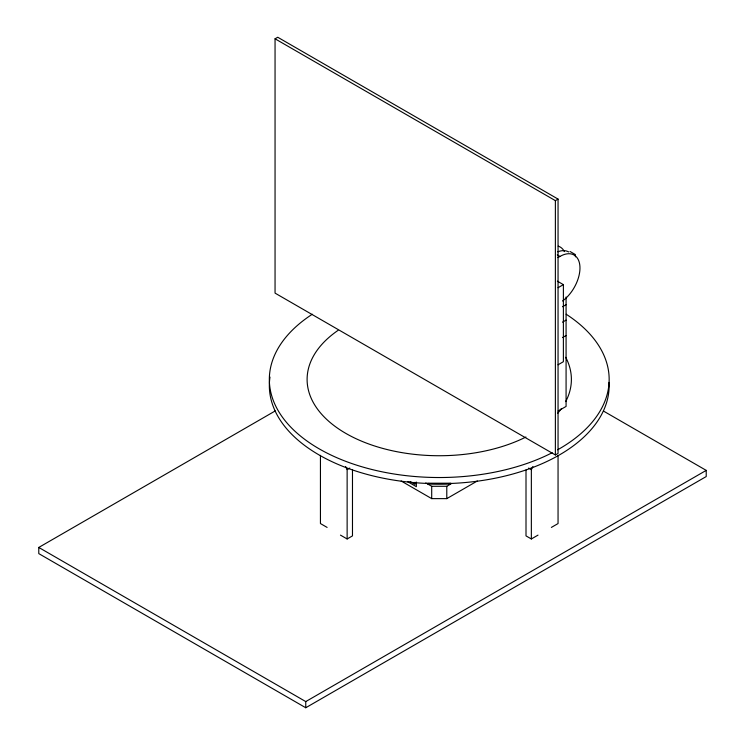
<?xml version="1.0" encoding="UTF-8"?>
<svg xmlns="http://www.w3.org/2000/svg" width="745" height="745" viewBox="0 0 745 745"><rect width="100%" height="100%" fill="white"/><g stroke="black" fill="none" stroke-linecap="round" stroke-linejoin="round"><path stroke-width="1.12" d="M526.007 469.993L526.007 535.888L531.353 538.97L531.353 469.611L532.88 466.528M275.054 38.796L277.727 37.25L558.052 199.092L558.052 453.426L555.379 454.962L275.054 293.12L275.054 38.796L555.379 200.638L558.052 199.092M603.459 411.054L706.223 470.384L706.223 476.549L305.757 707.75L38.777 553.61L38.777 547.445L275.231 410.933M557.94 257.602L559.942 256.448A28.319 16.353 -60 0 1 579.927 266.524A28.319 16.353 -60 0 1 562.559 300.98M558.052 287.719L563.388 284.637L563.388 361.707L558.052 364.789M562.512 306.744L566.079 304.686M562.512 322.157L566.079 320.108M562.512 337.569L566.079 335.52M352.478 469.993L352.478 535.888L347.133 538.97L347.133 469.611L349.805 468.065M558.07 411.044L566.079 406.425L566.079 296.985M425.805 482.89L431.7 486.289L446.786 486.289L450.79 483.98L450.79 483.207L427.695 483.207L427.695 483.98L450.79 483.98M401.155 480.991L431.7 498.629L446.786 498.629L477.331 480.991M531.353 538.97L538.02 535.115M551.375 527.413L558.052 523.558L558.052 455.353M38.777 547.445L305.757 701.585L706.223 470.384M570.083 251.512L575.419 254.594L575.419 256.848M557.269 254.911L559.942 256.448M557.362 281.163L563.388 284.637M528.68 468.065L531.353 469.611M410.011 481.475L415.012 484.371L415.012 482.313M407.617 481.633L416.353 486.681L416.353 482.052M327.111 527.413L320.443 523.558L320.443 455.353M340.465 535.115L347.133 538.97M345.615 466.528L347.133 469.611M555.379 200.638L555.379 454.962M446.786 486.289L446.786 498.629M431.7 486.289L431.7 498.629M305.757 701.585L305.757 707.75M558.238 246.167A28.319 16.353 -60 0 1 564.347 251.587M557.735 251.838A28.319 16.353 -60 0 1 568.761 251.968M609.056 382.39A169.907 98.089 0 0 1 434.614 483.654A169.907 98.089 0 0 1 269.988 377.054M566.163 314.222A169.907 98.089 0 0 1 557.623 449.803M552.194 452.718A169.907 98.089 0 0 1 319.102 448.797A169.907 98.089 0 0 1 312.323 314.222M565.697 357.293A132.144 76.297 0 0 1 565.697 401.583M561.33 408.632A132.144 76.297 0 0 1 557.763 413.177M525.942 437.017A132.144 76.297 0 0 1 346.621 433.851A132.144 76.297 0 0 1 338.016 330.398"/></g></svg>
